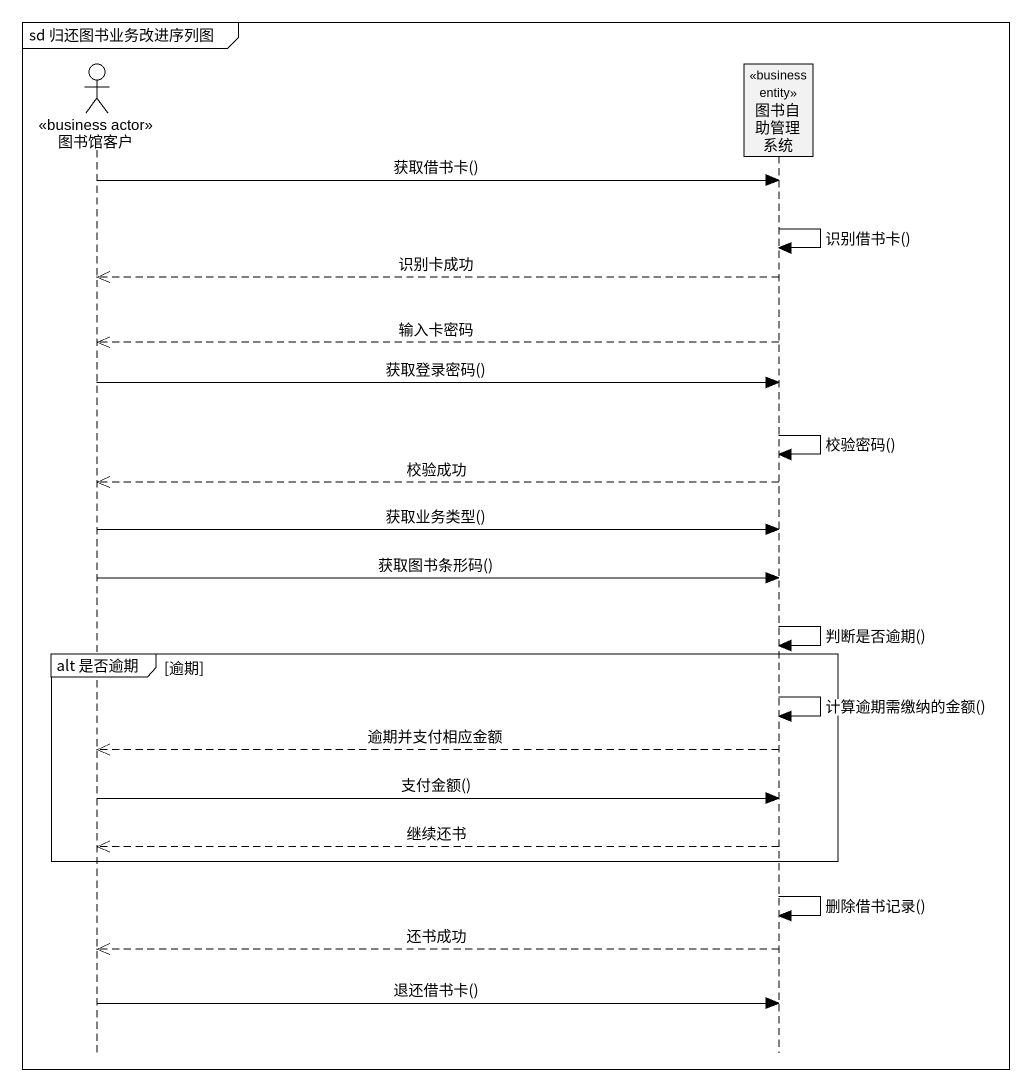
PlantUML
@startuml
mainframe sd 归还图书业务改进序列图
hide footbox
actor 图书馆客户 <<business actor>>
participant 图书自助管理系统 <<business entity>>

图书馆客户 -> 图书自助管理系统 : 获取借书卡()
图书自助管理系统 -> 图书自助管理系统 : 识别借书卡()
图书自助管理系统 -->> 图书馆客户 : 识别卡成功
图书自助管理系统 -->> 图书馆客户 : 输入卡密码
图书馆客户 -> 图书自助管理系统 : 获取登录密码()
图书自助管理系统 -> 图书自助管理系统 : 校验密码()
图书自助管理系统 -->> 图书馆客户 : 校验成功
图书馆客户 -> 图书自助管理系统 : 获取业务类型()
图书馆客户 -> 图书自助管理系统 : 获取图书条形码()
图书自助管理系统 -> 图书自助管理系统 : 判断是否逾期()
group alt 是否逾期 [逾期]
  图书自助管理系统 -> 图书自助管理系统 : 计算逾期需缴纳的金额()
  图书自助管理系统 -->> 图书馆客户 : 逾期并支付相应金额
  图书馆客户 -> 图书自助管理系统 : 支付金额()
  图书自助管理系统 -->> 图书馆客户 : 继续还书
end
图书自助管理系统 -> 图书自助管理系统 : 删除借书记录()
图书自助管理系统 -->> 图书馆客户 : 还书成功
图书馆客户 -> 图书自助管理系统 : 退还借书卡()
@enduml
